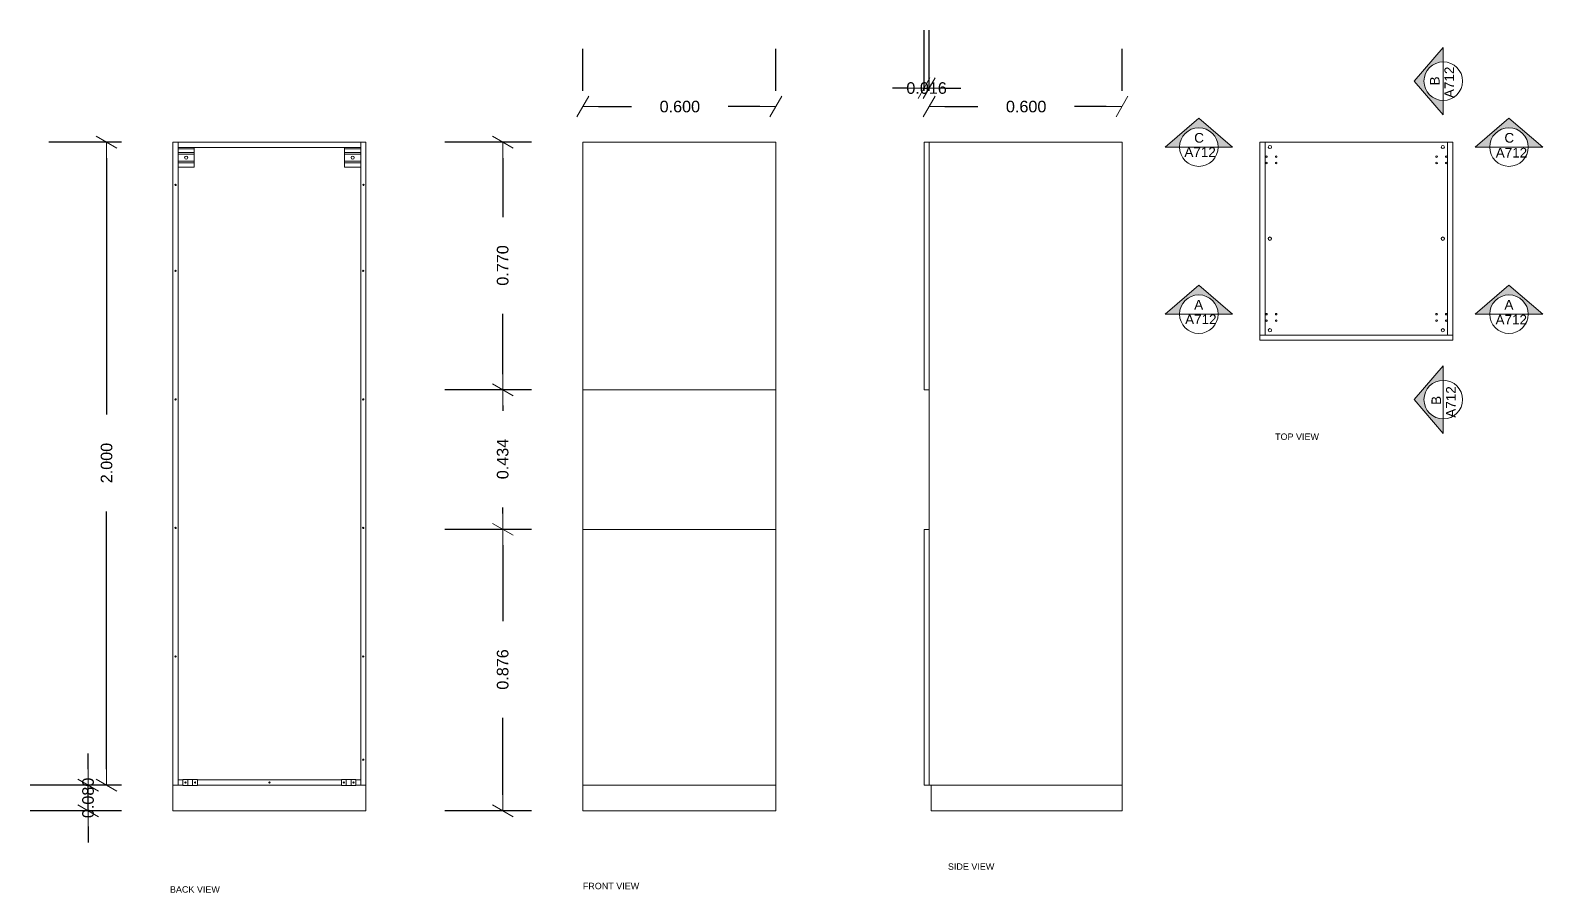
# Model space of a CAD drawing. Header units: centimetres. Extents: x -9.9 to 12.1, y -14.8 to 2.1.
# Drawn here: x -9.936 to -5.231, y -14.789 to -12.106 of the extents above; entities that cross this region are included whole.
import ezdxf

# ---------------------------------------------------------------- set-up
doc = ezdxf.new("R2010")
doc.units = ezdxf.units.CM
doc.header["$MEASUREMENT"] = 0
for name, color, linetype, lineweight in [('0_Num_Penna__7', 7, 'Continuous', 18), ('Layer1_Num_Penna__3', 3, 'Continuous', 18), ('symbol_Num_Penna__7', 7, 'Continuous', 18), ('VITE_Num_Penna__7', 7, 'Continuous', 18)]:
    doc.layers.add(name, color=color, linetype=linetype, lineweight=lineweight)
doc.layers.add('A-ANNO-DIMS', color=7, linetype='Continuous')
doc.styles.add('GENERATED_STYLE_1', font='Arial.ttf')
doc.dimstyles.new('GENERATED_STYLE__1', dxfattribs={"dimtxt": 0.036, "dimasz": 0.04914, "dimexe": 0.18, "dimexo": 0.16, "dimgap": 0.09, "dimtad": 0, "dimtih": 1, "dimtoh": 1, "dimdec": 3, "dimzin": 0, "dimdsep": 46, "dimtxsty": 'GENERATED_STYLE_1', "dimblk": 'ARROWHEAD_2', "dimblk1": 'ARROWHEAD_2', "dimblk2": 'ARROWHEAD_2', "dimcen": 0.09, "dimclrd": 3, "dimclre": 3, "dimclrt": 3, "dimadec": 0, "dimazin": 0, "dimtfac": 1, "dimtdec": 4, "dimtmove": 0, "dimatfit": 3, "dimfxl": 1, "dimtolj": 1, "dimtzin": 0, "dimarcsym": 0})
doc.dimstyles.new('GENERATED_STYLE__2', dxfattribs={"dimtxt": 0.036, "dimasz": 0.04914, "dimexe": 0.18, "dimexo": 0.16, "dimgap": 0.09, "dimtad": 0, "dimdec": 3, "dimzin": 0, "dimdsep": 46, "dimtxsty": 'GENERATED_STYLE_1', "dimblk": 'ARROWHEAD_2', "dimblk1": 'ARROWHEAD_2', "dimblk2": 'ARROWHEAD_2', "dimcen": 0.09, "dimclrd": 3, "dimclre": 3, "dimclrt": 3, "dimadec": 0, "dimazin": 0, "dimtfac": 1, "dimtdec": 4, "dimtmove": 0, "dimatfit": 3, "dimfxl": 1, "dimtolj": 1, "dimtzin": 0, "dimarcsym": 0})

# ---------------------------------------------------------------- blocks, each defined once
blk = doc.blocks.new('ARROWHEAD_2')
at = {"color": 0, "linetype": 'Continuous', "lineweight": 0}
for p, q in [((0, 0), (-1, 0)), ((-0.378, -0.655), (0.378, 0.655))]:
    blk.add_line(p, q, dxfattribs=at)
blk = doc.blocks.new('*D9')
at = {"layer": 'A-ANNO-DIMS', "color": 3, "linetype": 'Continuous', "lineweight": -2, "transparency": 16777216}
for p, q in [((-9.7562, -14.4049), (-9.7562, -14.3558)), ((-9.6521, -14.4541), (-9.9362, -14.4541)), ((-9.7562, -14.5341), (-9.7562, -14.4541)), ((-9.6521, -14.5341), (-9.9362, -14.5341)), ((-9.7562, -14.5832), (-9.7562, -14.6324))]:
    blk.add_line(p, q, dxfattribs=at)
at = {"layer": 'Defpoints', "color": 0, "linetype": 'Continuous', "transparency": 16777216}
for p in [(-9.7562, -14.4541), (-9.4921, -14.4541), (-9.4921, -14.5341)]:
    blk.add_point(p, dxfattribs=at)
at = {"layer": 'A-ANNO-DIMS', "color": 3, "linetype": 'Continuous', "lineweight": -2, "transparency": 16777216, "xscale": 0.04913996149449043, "yscale": 0.04913996149449043, "zscale": 0.04913996149449043}
for p, rotation in [((-9.7562, -14.4541), 270), ((-9.7562, -14.5341), 90)]:
    blk.add_blockref('ARROWHEAD_2', p, dxfattribs=dict(at, rotation=rotation))
at = {"layer": 'A-ANNO-DIMS', "color": 3, "linetype": 'Continuous', "lineweight": 18, "transparency": 16777216, "insert": (-9.7562, -14.4941), "char_height": 0.036, "attachment_point": 5, "rotation": 90, "style": 'GENERATED_STYLE_1'}
blk.add_mtext('\\A1;0.080', dxfattribs=at)
blk = doc.blocks.new('*D10')
at = {"layer": 'A-ANNO-DIMS', "color": 3, "linetype": 'Continuous', "lineweight": -2, "transparency": 16777216}
for p, q in [((-9.6521, -12.4541), (-9.8786, -12.4541)), ((-9.6986, -12.5032), (-9.6986, -13.3011)), ((-9.6986, -14.4049), (-9.6986, -13.6034)), ((-9.6521, -14.4541), (-9.8786, -14.4541))]:
    blk.add_line(p, q, dxfattribs=at)
at = {"layer": 'Defpoints', "color": 0, "linetype": 'Continuous', "transparency": 16777216}
for p in [(-9.6986, -12.4541), (-9.4921, -12.4541), (-9.4921, -14.4541)]:
    blk.add_point(p, dxfattribs=at)
at = {"layer": 'A-ANNO-DIMS', "color": 3, "linetype": 'Continuous', "lineweight": -2, "transparency": 16777216, "xscale": 0.04913996149449043, "yscale": 0.04913996149449043, "zscale": 0.04913996149449043}
for p, rotation in [((-9.6986, -12.4541), 90), ((-9.6986, -14.4541), 270)]:
    blk.add_blockref('ARROWHEAD_2', p, dxfattribs=dict(at, rotation=rotation))
at = {"layer": 'A-ANNO-DIMS', "color": 3, "linetype": 'Continuous', "lineweight": 18, "transparency": 16777216, "insert": (-9.6986, -13.4523), "char_height": 0.036, "attachment_point": 5, "rotation": 90, "style": 'GENERATED_STYLE_1'}
blk.add_mtext('\\A1;2.000', dxfattribs=at)
blk = doc.blocks.new('*D11')
at = {"layer": 'A-ANNO-DIMS', "color": 3, "linetype": 'Continuous', "lineweight": -2, "transparency": 16777216}
for p, q in [((-8.377, -13.6585), (-8.6463, -13.6585)), ((-8.4663, -13.7076), (-8.4663, -13.9441)), ((-8.4663, -14.4849), (-8.4663, -14.2449)), ((-8.377, -14.5341), (-8.6463, -14.5341))]:
    blk.add_line(p, q, dxfattribs=at)
at = {"layer": 'Defpoints', "color": 0, "linetype": 'Continuous', "transparency": 16777216}
for p in [(-8.4663, -13.6585), (-8.217, -13.6585), (-8.217, -14.5341)]:
    blk.add_point(p, dxfattribs=at)
at = {"layer": 'A-ANNO-DIMS', "color": 3, "linetype": 'Continuous', "lineweight": -2, "transparency": 16777216, "xscale": 0.04913996149449043, "yscale": 0.04913996149449043, "zscale": 0.04913996149449043}
for p, rotation in [((-8.4663, -13.6585), 90), ((-8.4663, -14.5341), 270)]:
    blk.add_blockref('ARROWHEAD_2', p, dxfattribs=dict(at, rotation=rotation))
at = {"layer": 'A-ANNO-DIMS', "color": 3, "linetype": 'Continuous', "lineweight": 18, "transparency": 16777216, "insert": (-8.4663, -14.0945), "char_height": 0.036, "attachment_point": 5, "rotation": 90, "style": 'GENERATED_STYLE_1'}
blk.add_mtext('\\A1;0.876', dxfattribs=at)
blk = doc.blocks.new('*D12')
at = {"layer": 'A-ANNO-DIMS', "color": 3, "linetype": 'Continuous', "lineweight": -2, "transparency": 16777216}
for p, q in [((-8.377, -13.2245), (-8.6463, -13.2245)), ((-8.4663, -13.2736), (-8.4663, -13.2893)), ((-8.4663, -13.6093), (-8.4663, -13.5901)), ((-8.377, -13.6585), (-8.6463, -13.6585))]:
    blk.add_line(p, q, dxfattribs=at)
at = {"layer": 'Defpoints', "color": 0, "linetype": 'Continuous', "transparency": 16777216}
for p in [(-8.4663, -13.2245), (-8.217, -13.2245), (-8.217, -13.6585)]:
    blk.add_point(p, dxfattribs=at)
at = {"layer": 'A-ANNO-DIMS', "color": 3, "linetype": 'Continuous', "lineweight": -2, "transparency": 16777216, "xscale": 0.04913996149449043, "yscale": 0.04913996149449043, "zscale": 0.04913996149449043}
for p, rotation in [((-8.4663, -13.2245), 90), ((-8.4663, -13.6585), 270)]:
    blk.add_blockref('ARROWHEAD_2', p, dxfattribs=dict(at, rotation=rotation))
at = {"layer": 'A-ANNO-DIMS', "color": 3, "linetype": 'Continuous', "lineweight": 18, "transparency": 16777216, "insert": (-8.4663, -13.4397), "char_height": 0.036, "attachment_point": 5, "rotation": 90, "style": 'GENERATED_STYLE_1'}
blk.add_mtext('\\A1;0.434', dxfattribs=at)
blk = doc.blocks.new('*D13')
at = {"layer": 'A-ANNO-DIMS', "color": 3, "linetype": 'Continuous', "lineweight": -2, "transparency": 16777216}
for p, q in [((-8.377, -12.4541), (-8.6463, -12.4541)), ((-8.4663, -12.5032), (-8.4663, -12.6871)), ((-8.4663, -13.1753), (-8.4663, -12.9879)), ((-8.377, -13.2245), (-8.6463, -13.2245))]:
    blk.add_line(p, q, dxfattribs=at)
at = {"layer": 'Defpoints', "color": 0, "linetype": 'Continuous', "transparency": 16777216}
for p in [(-8.4663, -12.4541), (-8.217, -12.4541), (-8.217, -13.2245)]:
    blk.add_point(p, dxfattribs=at)
at = {"layer": 'A-ANNO-DIMS', "color": 3, "linetype": 'Continuous', "lineweight": -2, "transparency": 16777216, "xscale": 0.04913996149449043, "yscale": 0.04913996149449043, "zscale": 0.04913996149449043}
for p, rotation in [((-8.4663, -12.4541), 90), ((-8.4663, -13.2245), 270)]:
    blk.add_blockref('ARROWHEAD_2', p, dxfattribs=dict(at, rotation=rotation))
at = {"layer": 'A-ANNO-DIMS', "color": 3, "linetype": 'Continuous', "lineweight": 18, "transparency": 16777216, "insert": (-8.4663, -12.8375), "char_height": 0.036, "attachment_point": 5, "rotation": 90, "style": 'GENERATED_STYLE_1'}
blk.add_mtext('\\A1;0.770', dxfattribs=at)
blk = doc.blocks.new('*D14')
at = {"layer": 'A-ANNO-DIMS', "color": 3, "linetype": 'Continuous', "lineweight": -2, "transparency": 16777216}
for p, q in [((-7.1556, -12.2941), (-7.1556, -12.1057)), ((-7.1396, -12.2941), (-7.1396, -12.1057)), ((-7.2048, -12.2857), (-7.2539, -12.2857)), ((-7.1556, -12.2857), (-7.1396, -12.2857)), ((-7.0905, -12.2857), (-7.0414, -12.2857))]:
    blk.add_line(p, q, dxfattribs=at)
at = {"layer": 'Defpoints', "color": 0, "linetype": 'Continuous', "transparency": 16777216}
for p in [(-7.1396, -12.2857), (-7.1556, -12.4541), (-7.1396, -12.4541)]:
    blk.add_point(p, dxfattribs=at)
at = {"layer": 'A-ANNO-DIMS', "color": 3, "linetype": 'Continuous', "lineweight": -2, "transparency": 16777216, "xscale": 0.04913996149449043, "yscale": 0.04913996149449043, "zscale": 0.04913996149449043}
blk.add_blockref('ARROWHEAD_2', (-7.1556, -12.2857), dxfattribs=at)
at = {"layer": 'A-ANNO-DIMS', "color": 3, "linetype": 'Continuous', "lineweight": -2, "transparency": 16777216, "xscale": 0.04913996149449043, "yscale": 0.04913996149449043, "zscale": 0.04913996149449043, "rotation": 180}
blk.add_blockref('ARROWHEAD_2', (-7.1396, -12.2857), dxfattribs=at)
at = {"layer": 'A-ANNO-DIMS', "color": 3, "linetype": 'Continuous', "lineweight": 18, "transparency": 16777216, "insert": (-7.1476, -12.2857), "char_height": 0.036, "attachment_point": 5, "style": 'GENERATED_STYLE_1'}
blk.add_mtext('\\A1;0.016', dxfattribs=at)
blk = doc.blocks.new('*D15')
at = {"layer": 'A-ANNO-DIMS', "color": 3, "linetype": 'Continuous', "lineweight": -2, "transparency": 16777216}
for p, q in [((-7.1396, -12.2941), (-7.1396, -12.1633)), ((-6.5396, -12.2941), (-6.5396, -12.1633)), ((-7.0905, -12.3433), (-6.9882, -12.3433)), ((-6.5888, -12.3433), (-6.6874, -12.3433))]:
    blk.add_line(p, q, dxfattribs=at)
at = {"layer": 'Defpoints', "color": 0, "linetype": 'Continuous', "transparency": 16777216}
for p in [(-6.5396, -12.3433), (-7.1396, -12.4541), (-6.5396, -12.4541)]:
    blk.add_point(p, dxfattribs=at)
at = {"layer": 'A-ANNO-DIMS', "color": 3, "linetype": 'Continuous', "lineweight": -2, "transparency": 16777216, "xscale": 0.04913996149449043, "yscale": 0.04913996149449043, "zscale": 0.04913996149449043, "rotation": 180}
blk.add_blockref('ARROWHEAD_2', (-7.1396, -12.3433), dxfattribs=at)
at = {"layer": 'A-ANNO-DIMS', "color": 3, "linetype": 'Continuous', "lineweight": -2, "transparency": 16777216, "xscale": 0.04913996149449043, "yscale": 0.04913996149449043, "zscale": 0.04913996149449043}
blk.add_blockref('ARROWHEAD_2', (-6.5396, -12.3433), dxfattribs=at)
at = {"layer": 'A-ANNO-DIMS', "color": 3, "linetype": 'Continuous', "lineweight": 18, "transparency": 16777216, "insert": (-6.8378, -12.3433), "char_height": 0.036, "attachment_point": 5, "style": 'GENERATED_STYLE_1'}
blk.add_mtext('\\A1;0.600', dxfattribs=at)
blk = doc.blocks.new('*D16')
at = {"layer": 'A-ANNO-DIMS', "color": 3, "linetype": 'Continuous', "lineweight": -2, "transparency": 16777216}
for p, q in [((-8.217, -12.2941), (-8.217, -12.1633)), ((-7.617, -12.2941), (-7.617, -12.1633)), ((-8.1679, -12.3433), (-8.0656, -12.3433)), ((-7.6662, -12.3433), (-7.7648, -12.3433))]:
    blk.add_line(p, q, dxfattribs=at)
at = {"layer": 'Defpoints', "color": 0, "linetype": 'Continuous', "transparency": 16777216}
for p in [(-7.617, -12.3433), (-8.217, -12.4541), (-7.617, -12.4541)]:
    blk.add_point(p, dxfattribs=at)
at = {"layer": 'A-ANNO-DIMS', "color": 3, "linetype": 'Continuous', "lineweight": -2, "transparency": 16777216, "xscale": 0.04913996149449043, "yscale": 0.04913996149449043, "zscale": 0.04913996149449043, "rotation": 180}
blk.add_blockref('ARROWHEAD_2', (-8.217, -12.3433), dxfattribs=at)
at = {"layer": 'A-ANNO-DIMS', "color": 3, "linetype": 'Continuous', "lineweight": -2, "transparency": 16777216, "xscale": 0.04913996149449043, "yscale": 0.04913996149449043, "zscale": 0.04913996149449043}
blk.add_blockref('ARROWHEAD_2', (-7.617, -12.3433), dxfattribs=at)
at = {"layer": 'A-ANNO-DIMS', "color": 3, "linetype": 'Continuous', "lineweight": 18, "transparency": 16777216, "insert": (-7.9152, -12.3433), "char_height": 0.036, "attachment_point": 5, "style": 'GENERATED_STYLE_1'}
blk.add_mtext('\\A1;0.600', dxfattribs=at)

msp = doc.modelspace()

# ---------------------------------------------------------------- hatches: boundary and pattern name
at = {"layer": 'symbol_Num_Penna__7', "linetype": 'Continuous', "lineweight": 18}
for points in [[(-5.5402, -12.324, -1), (-5.5402, -12.204), (-5.5402, -12.159), (-5.6302, -12.264), (-5.5402, -12.369)], [(-6.2407, -12.4691), (-6.1957, -12.4691), (-6.3007, -12.3791), (-6.4057, -12.4691), (-6.3607, -12.4691, -1)], [(-5.3957, -12.4691, -1), (-5.2757, -12.4691), (-5.2307, -12.4691), (-5.3357, -12.3791), (-5.4407, -12.4691)], [(-6.2407, -12.989), (-6.1957, -12.989), (-6.3007, -12.899), (-6.4057, -12.989), (-6.3607, -12.989, -1)], [(-5.3957, -12.989, -1), (-5.2757, -12.989), (-5.2307, -12.989), (-5.3357, -12.899), (-5.4407, -12.989)], [(-5.5402, -13.1949), (-5.5402, -13.1499), (-5.6302, -13.2549), (-5.5402, -13.3599), (-5.5402, -13.3149, -1)]]:
    msp.add_hatch(color=7, dxfattribs=at).paths.add_polyline_path(points)

# ---------------------------------------------------------------- linework, layer by layer
at = {"layer": '0_Num_Penna__7', "color": 7, "linetype": 'Continuous', "lineweight": 18}
for p, q in [((-9.4761, -12.4541), (-9.4761, -14.4541)), ((-8.9081, -12.4541), (-8.9081, -14.4541)), ((-8.217, -12.4541), (-8.217, -13.2245)), ((-7.1396, -13.2341), (-7.1396, -12.4541)), ((-6.0946, -12.4541), (-6.1106, -12.4541)), ((-6.1106, -12.4541), (-6.1106, -13.0541)), ((-5.5106, -12.4541), (-5.5266, -12.4541)), ((-5.5106, -13.0541), (-5.5106, -12.4541)), ((-9.4761, -12.4701), (-8.9081, -12.4701)), ((-6.1106, -13.0541), (-6.0946, -13.0541)), ((-6.1106, -13.0701), (-6.1106, -13.0541)), ((-5.5106, -13.0701), (-6.1106, -13.0701)), ((-5.5266, -13.0541), (-5.5106, -13.0541)), ((-5.5106, -13.0541), (-5.5106, -13.0701)), ((-8.217, -13.2245), (-7.617, -13.2245)), ((-7.1556, -13.2245), (-7.1396, -13.2245)), ((-7.1396, -13.2341), (-7.1396, -13.6691)), ((-7.617, -13.6585), (-8.217, -13.6585)), ((-7.1556, -13.6585), (-7.1396, -13.6585)), ((-7.1396, -13.6691), (-7.1396, -14.4541)), ((-9.4761, -14.4381), (-9.4611, -14.4381)), ((-9.4161, -14.4381), (-8.9681, -14.4381)), ((-8.9231, -14.4381), (-8.9081, -14.4381)), ((-9.4921, -14.4541), (-9.4611, -14.4541)), ((-9.4921, -14.4541), (-9.4761, -14.4541)), ((-9.4161, -14.4541), (-8.9681, -14.4541)), ((-8.9231, -14.4541), (-8.8921, -14.4541)), ((-8.217, -14.4541), (-7.617, -14.4541)), ((-7.1556, -14.4541), (-7.1196, -14.4541)), ((-7.1334, -14.4541), (-7.1334, -14.5341)), ((-7.1196, -14.4541), (-6.5396, -14.4541))]:
    msp.add_line(p, q, dxfattribs=at)
at = {"layer": '0_Num_Penna__7', "color": 7, "linetype": 'Continuous', "lineweight": 18, "flags": 128}
for points in [[(-9.4921, -14.5341), (-8.8921, -14.5341), (-8.8921, -12.4541), (-9.4921, -12.4541)], [(-8.217, -14.5341), (-7.617, -14.5341), (-7.617, -12.4541), (-8.217, -12.4541)], [(-6.0946, -13.0541), (-5.5266, -13.0541), (-5.5266, -12.4541), (-6.0946, -12.4541)]]:
    msp.add_lwpolyline(points, close=True, dxfattribs=at)
for points in [[(-7.1334, -14.5341), (-6.5396, -14.5341), (-6.5396, -12.4541), (-7.1556, -12.4541), (-7.1556, -13.2245)], [(-7.1556, -13.6585), (-7.1556, -14.4541)]]:
    msp.add_lwpolyline(points, dxfattribs=at)
at = {"layer": '0_Num_Penna__7', "color": 7, "linetype": 'Continuous', "lineweight": 18}
for centre, radius in [((-6.0901, -12.499), 0.0025), ((-6.0901, -12.519), 0.0025), ((-6.0601, -12.499), 0.0025), ((-6.0601, -12.519), 0.0025), ((-5.5611, -12.499), 0.0025), ((-5.5611, -12.519), 0.0025), ((-5.5311, -12.499), 0.0025), ((-5.5311, -12.519), 0.0025), ((-6.0798, -12.7541), 0.0056), ((-5.5416, -12.7541), 0.0056), ((-6.0901, -12.9891), 0.0025), ((-6.0601, -12.9891), 0.0025), ((-5.5611, -12.9891), 0.0025), ((-5.5311, -12.9891), 0.0025), ((-6.0901, -13.0091), 0.0025), ((-6.0601, -13.0091), 0.0025), ((-5.5611, -13.0091), 0.0025), ((-5.5311, -13.0091), 0.0025)]:
    msp.add_circle(centre, radius, dxfattribs=at)
at = {"layer": 'symbol_Num_Penna__7', "color": 7, "linetype": 'Continuous', "lineweight": 18}
for p, q in [((-5.5402, -12.159), (-5.6302, -12.264)), ((-5.5402, -12.264), (-5.5402, -12.159)), ((-5.5402, -12.369), (-5.6302, -12.264)), ((-5.5402, -12.264), (-5.5402, -12.369)), ((-6.4057, -12.4691), (-6.3007, -12.3791)), ((-6.1957, -12.4691), (-6.3007, -12.3791)), ((-5.4407, -12.4691), (-5.3357, -12.3791)), ((-5.2307, -12.4691), (-5.3357, -12.3791)), ((-6.3007, -12.4691), (-6.4057, -12.4691)), ((-6.3007, -12.4691), (-6.1957, -12.4691)), ((-5.3357, -12.4691), (-5.4407, -12.4691)), ((-5.3357, -12.4691), (-5.2307, -12.4691)), ((-6.4057, -12.989), (-6.3007, -12.899)), ((-6.1957, -12.989), (-6.3007, -12.899)), ((-5.4407, -12.989), (-5.3357, -12.899)), ((-5.2307, -12.989), (-5.3357, -12.899)), ((-6.3007, -12.989), (-6.4057, -12.989)), ((-6.3007, -12.989), (-6.1957, -12.989)), ((-5.3357, -12.989), (-5.4407, -12.989)), ((-5.3357, -12.989), (-5.2307, -12.989)), ((-5.5402, -13.1499), (-5.6302, -13.2549)), ((-5.5402, -13.2549), (-5.5402, -13.1499)), ((-5.5402, -13.3599), (-5.6302, -13.2549)), ((-5.5402, -13.2549), (-5.5402, -13.3599))]:
    msp.add_line(p, q, dxfattribs=at)
for centre in [(-5.5402, -12.264), (-6.3007, -12.4691), (-5.3357, -12.4691), (-6.3007, -12.989), (-5.3357, -12.989), (-5.5402, -13.2549)]:
    msp.add_circle(centre, 0.06, dxfattribs=at)
at = {"layer": 'VITE_Num_Penna__7', "color": 7, "linetype": 'Continuous', "lineweight": 18}
for p, q in [((-9.4761, -12.4751), (-9.4261, -12.4751)), ((-9.4761, -12.5127), (-9.4281, -12.5127)), ((-8.9581, -12.4751), (-8.9081, -12.4751)), ((-8.9581, -12.5127), (-8.9101, -12.5127)), ((-9.4761, -12.5177), (-9.4261, -12.5177)), ((-8.9581, -12.5177), (-8.9081, -12.5177)), ((-9.4461, -14.4371), (-9.4461, -14.4551)), ((-9.4311, -14.4551), (-9.4311, -14.4371)), ((-8.9531, -14.4371), (-8.9531, -14.4551)), ((-8.9381, -14.4551), (-8.9381, -14.4371))]:
    msp.add_line(p, q, dxfattribs=at)
at = {"layer": 'VITE_Num_Penna__7', "color": 7, "linetype": 'Continuous', "lineweight": 18, "flags": 128}
for points in [[(-9.4761, -12.5313), (-9.4261, -12.5313), (-9.4261, -12.4701), (-9.4761, -12.4701)], [(-8.9581, -12.5313), (-8.9081, -12.5313), (-8.9081, -12.4701), (-8.9581, -12.4701)], [(-9.4611, -14.4551), (-9.4161, -14.4551), (-9.4161, -14.4371), (-9.4611, -14.4371)], [(-8.9681, -14.4551), (-8.9231, -14.4551), (-8.9231, -14.4371), (-8.9681, -14.4371)]]:
    msp.add_lwpolyline(points, close=True, dxfattribs=at)
for points in [[(-9.4761, -12.4865), (-9.4261, -12.4865), (-9.4261, -12.4895, -0.414214), (-9.4281, -12.4915), (-9.4761, -12.4915)], [(-8.9581, -12.4865), (-8.9081, -12.4865), (-8.9081, -12.4895, -0.414214), (-8.9101, -12.4915), (-8.9581, -12.4915)]]:
    msp.add_lwpolyline(points, format="xyb", dxfattribs=at)
at = {"layer": 'VITE_Num_Penna__7', "color": 7, "linetype": 'Continuous', "lineweight": 18}
for centre, radius in [((-6.0796, -12.4691), 0.005), ((-5.5416, -12.4691), 0.005), ((-9.4511, -12.5021), 0.005), ((-8.9331, -12.5021), 0.005), ((-9.4841, -12.5868), 0.002), ((-8.8993, -12.5868), 0.002), ((-6.0798, -12.7541), 0.005), ((-5.5416, -12.7541), 0.005), ((-9.4841, -12.8541), 0.002), ((-8.9001, -12.8541), 0.002), ((-6.0796, -13.0391), 0.005), ((-5.5416, -13.0391), 0.005), ((-9.4841, -13.2541), 0.002), ((-8.9001, -13.2541), 0.002), ((-9.4841, -13.6541), 0.002), ((-8.9001, -13.6541), 0.002), ((-9.4841, -14.0541), 0.002), ((-8.9001, -14.0541), 0.002), ((-8.9001, -14.3752), 0.002), ((-9.4536, -14.4461), 0.002), ((-9.4236, -14.4461), 0.002), ((-9.1921, -14.4461), 0.002), ((-8.9606, -14.4461), 0.002), ((-8.9306, -14.4461), 0.002)]:
    msp.add_circle(centre, radius, dxfattribs=at)
for centre in [(-9.4281, -12.5147), (-8.9101, -12.5147)]:
    msp.add_arc(centre, 0.002, 0, 90, dxfattribs=at)

# ---------------------------------------------------------------- texts
at = {"layer": 'Layer1_Num_Penna__3', "color": 3, "linetype": 'Continuous', "lineweight": 18, "char_height": 0.02, "attachment_point": 1, "style": 'GENERATED_STYLE_1'}
for s, insert in [('\\A1;TOP VIEW', (-6.0635, -13.3603)), ('\\A1;SIDE VIEW', (-7.0812, -14.6978)), ('\\A1;BACK VIEW', (-9.5015, -14.7689)), ('\\A1;FRONT VIEW', (-8.217, -14.7582))]:
    msp.add_mtext(s, dxfattribs=dict(at, insert=insert))
at = {"layer": 'symbol_Num_Penna__7', "color": 7, "linetype": 'Continuous', "lineweight": 18, "char_height": 0.03, "attachment_point": 3, "rotation": 90, "style": 'GENERATED_STYLE_1'}
for s, insert in [('\\A1;A712', (-5.5364, -12.2188)), ('\\A1;B', (-5.5817, -12.2493)), ('\\A1;A712', (-5.5313, -13.2133)), ('\\A1;B', (-5.5769, -13.2433))]:
    msp.add_mtext(s, dxfattribs=dict(at, insert=insert))
at = {"layer": 'symbol_Num_Penna__7', "color": 7, "linetype": 'Continuous', "lineweight": 18, "char_height": 0.03, "attachment_point": 1, "style": 'GENERATED_STYLE_1'}
for s, insert in [('\\A1;A712', (-6.3456, -12.4698)), ('\\A1;C', (-6.3151, -12.4254)), ('\\A1;C', (-5.3499, -12.4254)), ('\\A1;A712', (-5.3769, -12.4717)), ('\\A1;A', (-6.3151, -12.9447)), ('\\A1;A', (-5.3499, -12.9447)), ('\\A1;A712', (-6.3433, -12.9901)), ('\\A1;A712', (-5.3775, -12.991))]:
    msp.add_mtext(s, dxfattribs=dict(at, insert=insert))

# ---------------------------------------------------------------- dimensions: what is measured, and where the dimension line sits
at = {"layer": 'A-ANNO-DIMS', "color": 3, "linetype": 'Continuous', "lineweight": 18}
for base, p1, p2, picture, middle in [((-7.1396, -12.2857), (-7.1556, -12.4541), (-7.1396, -12.4541), '*D14', (-7.1476, -12.2857)), ((-7.617, -12.3433), (-8.217, -12.4541), (-7.617, -12.4541), '*D16', (-7.9152, -12.3433)), ((-6.5396, -12.3433), (-7.1396, -12.4541), (-6.5396, -12.4541), '*D15', (-6.8378, -12.3433))]:
    dim = msp.add_linear_dim(base=base, p1=p1, p2=p2, dimstyle='GENERATED_STYLE__1', dxfattribs=at)
    dim.commit()
    dim.dimension.update_dxf_attribs({"geometry": picture, "text_midpoint": middle, "dimtype": 160})
for base, p1, p2, picture, middle in [((-9.6986, -12.4541), (-9.4921, -14.4541), (-9.4921, -12.4541), '*D10', (-9.6986, -13.4523)), ((-8.4663, -12.4541), (-8.217, -13.2245), (-8.217, -12.4541), '*D13', (-8.4663, -12.8375)), ((-8.4663, -13.2245), (-8.217, -13.6585), (-8.217, -13.2245), '*D12', (-8.4663, -13.4397)), ((-8.4663, -13.6585), (-8.217, -14.5341), (-8.217, -13.6585), '*D11', (-8.4663, -14.0945)), ((-9.7562, -14.4541), (-9.4921, -14.5341), (-9.4921, -14.4541), '*D9', (-9.7562, -14.4941))]:
    dim = msp.add_linear_dim(base=base, p1=p1, p2=p2, angle=90, dimstyle='GENERATED_STYLE__2', dxfattribs=at)
    dim.commit()
    dim.dimension.update_dxf_attribs({"geometry": picture, "text_midpoint": middle, "dimtype": 160, "text_rotation": 90})

doc.saveas('drawing.dxf')
